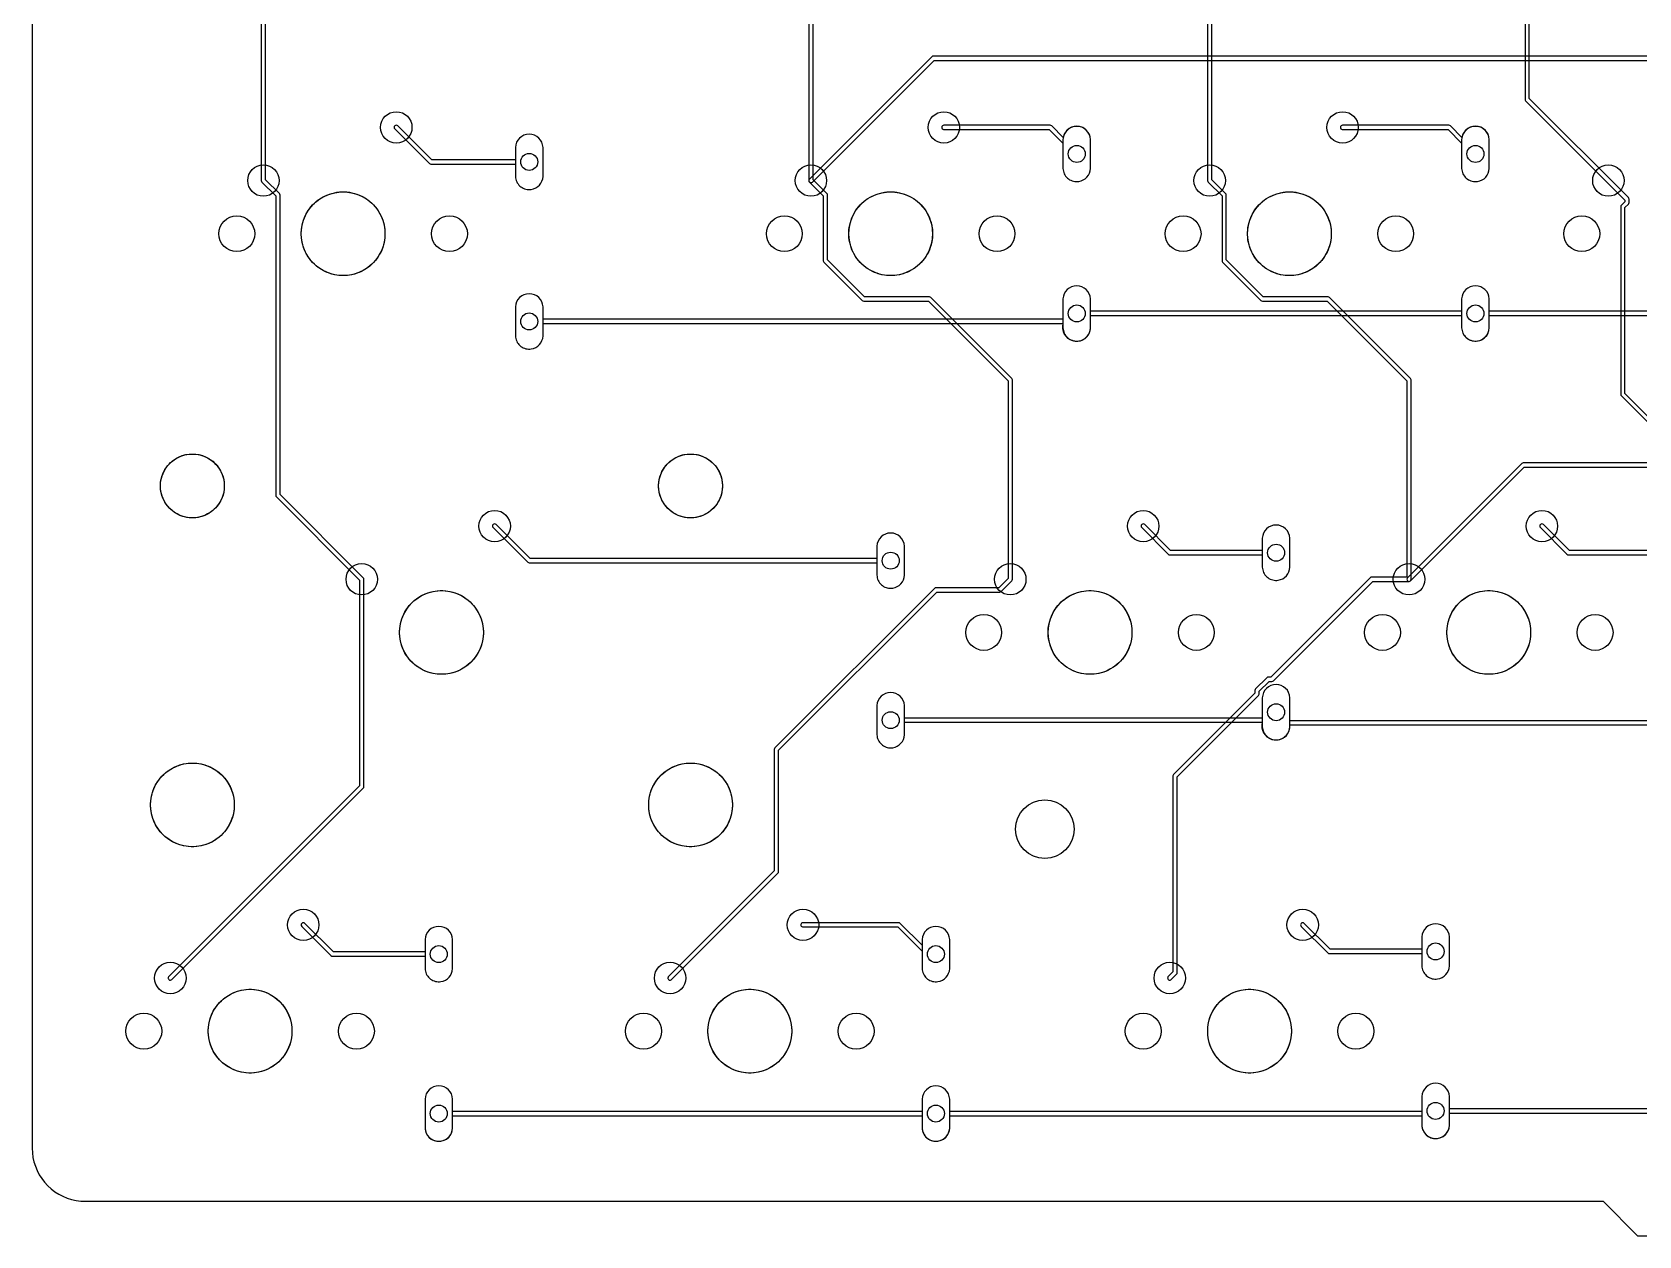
# Model space of a CAD drawing. Header units: millimetres. Extents: x 0 to 364, y 2 to 117.
# Drawn here: x 0 to 76.8, y 2.2 to 59.7 of the extents above; entities that cross this region are included whole.
import ezdxf

# ---------------------------------------------------------------- set-up
doc = ezdxf.new("R2010")
doc.units = ezdxf.units.MM

msp = doc.modelspace()

# ---------------------------------------------------------------- linework, layer by layer
at = {"layer": '16_copper'}
for points in [[(71.33, 70.767), (71.33, 56.458, 0.198912), (71.359, 56.386), (76.098, 51.647), (76.098, 51.568), (75.931, 51.401, 0.198912), (75.902, 51.329), (75.902, 42.361, 0.198912), (75.931, 42.289), (85.427, 32.794)], [(85.6, 32.908), (76.105, 42.403), (76.105, 51.287), (76.272, 51.454, 0.198912), (76.302, 51.526), (76.302, 51.689, 0.198912), (76.272, 51.761), (71.533, 56.5), (71.533, 70.809, 0.198912)], [(37.109, 63.875), (37.109, 52.578, 0.198912), (37.139, 52.506), (37.802, 51.844), (37.802, 48.747, 0.198912), (37.831, 48.675), (39.658, 46.848, 0.198912), (39.73, 46.819), (42.827, 46.819), (46.634, 43.011), (46.634, 33.57), (46.186, 33.122), (43.18, 33.122, 0.198912), (43.108, 33.092), (35.488, 25.472, 0.198912), (35.458, 25.4), (35.458, 19.6), (30.408, 14.55), (30.393, 14.53), (30.383, 14.507), (30.378, 14.482), (30.381, 14.457), (30.389, 14.433), (30.403, 14.412), (30.421, 14.395), (30.443, 14.383), (30.468, 14.377), (30.493, 14.377, 0.166453), (30.552, 14.406), (35.632, 19.486, 0.198912), (35.662, 19.558), (35.662, 25.358), (43.222, 32.918), (46.228, 32.918, 0.198912), (46.3, 32.948), (46.808, 33.456, 0.198912), (46.838, 33.528), (46.838, 43.053, 0.198912), (46.808, 43.125), (42.941, 46.992, 0.198912), (42.869, 47.022), (39.772, 47.022), (38.005, 48.789), (38.005, 51.886, 0.198912), (37.975, 51.958), (37.313, 52.62), (37.313, 63.917, 0.198912)], [(56.159, 63.875), (56.159, 52.578, 0.198912), (56.189, 52.506), (56.852, 51.844), (56.852, 48.747, 0.198912), (56.881, 48.675), (58.708, 46.848, 0.198912), (58.78, 46.819), (61.877, 46.819), (65.684, 43.011), (65.684, 33.63), (64.008, 33.63, 0.198912), (63.936, 33.6), (59.191, 28.854), (59.057, 28.854, 0.198912), (58.985, 28.825), (58.45, 28.289, 0.198912), (58.42, 28.217), (58.42, 28.084), (54.538, 24.202, 0.198912), (54.508, 24.13), (54.508, 14.774), (54.284, 14.55), (54.269, 14.53), (54.259, 14.507), (54.254, 14.482), (54.257, 14.457), (54.265, 14.433), (54.279, 14.412), (54.297, 14.395), (54.319, 14.383), (54.344, 14.377), (54.369, 14.377, 0.166453), (54.428, 14.406), (54.682, 14.66, 0.198912), (54.712, 14.732), (54.712, 24.088), (58.593, 27.97, 0.198912), (58.623, 28.042), (58.623, 28.175), (59.099, 28.651), (59.233, 28.651, 0.198912), (59.305, 28.681), (64.05, 33.426), (65.786, 33.426, 0.414214), (65.888, 33.528), (65.888, 43.053, 0.198912), (65.858, 43.125), (61.991, 46.992, 0.198912), (61.919, 47.022), (58.822, 47.022), (57.055, 48.789), (57.055, 51.886, 0.198912), (57.025, 51.958), (56.363, 52.62), (56.363, 63.917, 0.198912)]]:
    msp.add_lwpolyline(points, format="xyb", dxfattribs=at)
for points in [[(23.846, 52.153, 0.357805), (24.409, 52.774), (24.409, 54.16, 0.952079), (23.089, 54.16), (23.089, 52.774), (23.095, 52.71), (23.108, 52.646), (23.126, 52.584), (23.151, 52.524), (23.182, 52.467), (23.218, 52.413), (23.259, 52.363), (23.305, 52.317), (23.355, 52.276), (23.409, 52.239), (23.466, 52.209), (23.526, 52.184), (23.588, 52.165), (23.652, 52.153), (23.717, 52.146), (23.781, 52.146)], [(50.008, 52.534, 0.357805), (50.571, 53.155), (50.571, 54.541, 0.952079), (49.251, 54.541), (49.251, 53.155), (49.257, 53.091), (49.27, 53.027), (49.288, 52.965), (49.313, 52.905), (49.344, 52.848), (49.38, 52.794), (49.421, 52.744), (49.467, 52.698), (49.517, 52.657), (49.571, 52.62), (49.628, 52.59), (49.688, 52.565), (49.75, 52.546), (49.814, 52.534), (49.879, 52.527), (49.943, 52.527)], [(69.058, 52.534, 0.357805), (69.621, 53.155), (69.621, 54.541, 0.952079), (68.301, 54.541), (68.301, 53.155), (68.307, 53.091), (68.32, 53.027), (68.338, 52.965), (68.363, 52.905), (68.394, 52.848), (68.43, 52.794), (68.471, 52.744), (68.517, 52.698), (68.567, 52.657), (68.621, 52.62), (68.678, 52.59), (68.738, 52.565), (68.8, 52.546), (68.864, 52.534), (68.929, 52.527), (68.993, 52.527)], [(23.846, 44.533, 0.357805), (24.409, 45.154), (24.409, 46.54, 0.952079), (23.089, 46.54), (23.089, 45.154), (23.095, 45.09), (23.108, 45.026), (23.126, 44.964), (23.151, 44.904), (23.182, 44.847), (23.218, 44.793), (23.259, 44.743), (23.305, 44.697), (23.355, 44.656), (23.409, 44.619), (23.466, 44.589), (23.526, 44.564), (23.588, 44.545), (23.652, 44.533), (23.717, 44.526), (23.781, 44.526)], [(50.008, 44.914, 0.357805), (50.571, 45.535), (50.571, 46.921, 0.952079), (49.251, 46.921), (49.251, 45.535), (49.257, 45.471), (49.27, 45.407), (49.288, 45.345), (49.313, 45.285), (49.344, 45.228), (49.38, 45.174), (49.421, 45.124), (49.467, 45.078), (49.517, 45.037), (49.571, 45), (49.628, 44.97), (49.688, 44.945), (49.75, 44.926), (49.814, 44.914), (49.879, 44.907), (49.943, 44.907)], [(69.058, 44.914, 0.357805), (69.621, 45.535), (69.621, 46.921, 0.952079), (68.301, 46.921), (68.301, 45.535), (68.307, 45.471), (68.32, 45.407), (68.338, 45.345), (68.363, 45.285), (68.394, 45.228), (68.43, 45.174), (68.471, 45.124), (68.517, 45.078), (68.567, 45.037), (68.621, 45), (68.678, 44.97), (68.738, 44.945), (68.8, 44.926), (68.864, 44.914), (68.929, 44.907), (68.993, 44.907)], [(41.118, 33.103, 0.357805), (41.681, 33.724), (41.681, 35.11, 0.952079), (40.361, 35.11), (40.361, 34.519), (23.791, 34.519), (22.17, 36.14, 1), (22.026, 35.996), (23.677, 34.345, 0.198912), (23.749, 34.315), (40.361, 34.315), (40.361, 33.724), (40.367, 33.66), (40.38, 33.596), (40.398, 33.534), (40.423, 33.474), (40.454, 33.417), (40.49, 33.363), (40.531, 33.313), (40.577, 33.267), (40.627, 33.226), (40.681, 33.189), (40.738, 33.159), (40.798, 33.134), (40.86, 33.115), (40.924, 33.103), (40.989, 33.096), (41.053, 33.096)], [(59.533, 33.484, 0.357805), (60.096, 34.105), (60.096, 35.491, 0.952079), (58.776, 35.491), (58.776, 34.105), (58.782, 34.041), (58.795, 33.977), (58.813, 33.915), (58.838, 33.855), (58.869, 33.798), (58.905, 33.744), (58.946, 33.694), (58.992, 33.648), (59.042, 33.607), (59.096, 33.57), (59.153, 33.54), (59.213, 33.515), (59.275, 33.496), (59.339, 33.484), (59.404, 33.477), (59.468, 33.477)], [(59.533, 25.864, 0.357805), (60.096, 26.485), (60.096, 27.871, 0.952079), (58.776, 27.871), (58.776, 26.485), (58.782, 26.421), (58.795, 26.357), (58.813, 26.295), (58.838, 26.235), (58.869, 26.178), (58.905, 26.124), (58.946, 26.074), (58.992, 26.028), (59.042, 25.987), (59.096, 25.95), (59.153, 25.92), (59.213, 25.895), (59.275, 25.876), (59.339, 25.864), (59.404, 25.857), (59.468, 25.857)], [(41.118, 25.483, 0.357805), (41.681, 26.104), (41.681, 27.49, 0.952079), (40.361, 27.49), (40.361, 26.104), (40.367, 26.04), (40.38, 25.976), (40.398, 25.914), (40.423, 25.854), (40.454, 25.797), (40.49, 25.743), (40.531, 25.693), (40.577, 25.647), (40.627, 25.606), (40.681, 25.569), (40.738, 25.539), (40.798, 25.514), (40.86, 25.495), (40.924, 25.483), (40.989, 25.476), (41.053, 25.476)], [(19.528, 14.307, 0.357805), (20.091, 14.928), (20.091, 16.314, 0.952079), (18.771, 16.314), (18.771, 14.928), (18.777, 14.864), (18.79, 14.8), (18.808, 14.738), (18.833, 14.678), (18.864, 14.621), (18.9, 14.567), (18.941, 14.517), (18.987, 14.471), (19.037, 14.43), (19.091, 14.393), (19.148, 14.363), (19.208, 14.338), (19.27, 14.319), (19.334, 14.307), (19.399, 14.3), (19.463, 14.3)], [(43.277, 14.307, 0.357805), (43.84, 14.928), (43.84, 16.314, 0.952079), (42.52, 16.314), (42.52, 14.928), (42.526, 14.864), (42.539, 14.8), (42.557, 14.738), (42.582, 14.678), (42.613, 14.621), (42.649, 14.567), (42.69, 14.517), (42.736, 14.471), (42.786, 14.43), (42.84, 14.393), (42.897, 14.363), (42.957, 14.338), (43.019, 14.319), (43.083, 14.307), (43.148, 14.3), (43.212, 14.3)], [(67.153, 14.434, 0.357805), (67.716, 15.055), (67.716, 16.441, 0.952079), (66.396, 16.441), (66.396, 15.055), (66.402, 14.991), (66.415, 14.927), (66.433, 14.865), (66.458, 14.805), (66.489, 14.748), (66.525, 14.694), (66.566, 14.644), (66.612, 14.598), (66.662, 14.557), (66.716, 14.52), (66.773, 14.49), (66.833, 14.465), (66.895, 14.446), (66.959, 14.434), (67.024, 14.427), (67.088, 14.427)], [(19.528, 6.687, 0.357805), (20.091, 7.308), (20.091, 8.694, 0.952079), (18.771, 8.694), (18.771, 7.308), (18.777, 7.244), (18.79, 7.18), (18.808, 7.118), (18.833, 7.058), (18.864, 7.001), (18.9, 6.947), (18.941, 6.897), (18.987, 6.851), (19.037, 6.81), (19.091, 6.773), (19.148, 6.743), (19.208, 6.718), (19.27, 6.699), (19.334, 6.687), (19.399, 6.68), (19.463, 6.68)], [(43.277, 6.687, 0.357805), (43.84, 7.308), (43.84, 8.694, 0.952079), (42.52, 8.694), (42.52, 7.308), (42.526, 7.244), (42.539, 7.18), (42.557, 7.118), (42.582, 7.058), (42.613, 7.001), (42.649, 6.947), (42.69, 6.897), (42.736, 6.851), (42.786, 6.81), (42.84, 6.773), (42.897, 6.743), (42.957, 6.718), (43.019, 6.699), (43.083, 6.687), (43.148, 6.68), (43.212, 6.68)], [(67.153, 6.814, 0.357805), (67.716, 7.435), (67.716, 8.821, 0.952079), (66.396, 8.821), (66.396, 7.435), (66.402, 7.371), (66.415, 7.307), (66.433, 7.245), (66.458, 7.185), (66.489, 7.128), (66.525, 7.074), (66.566, 7.024), (66.612, 6.978), (66.662, 6.937), (66.716, 6.9), (66.773, 6.87), (66.833, 6.845), (66.895, 6.826), (66.959, 6.814), (67.024, 6.807), (67.088, 6.807)]]:
    msp.add_lwpolyline(points, format="xyb", close=True, dxfattribs=at)
at = {"layer": '1_copper'}
for points in [[(10.947, 66.288), (10.947, 52.578, 0.198912), (10.977, 52.506), (11.64, 51.844), (11.64, 37.535, 0.198912), (11.669, 37.463), (15.646, 33.486), (15.646, 23.664), (6.532, 14.55), (6.517, 14.53), (6.507, 14.507), (6.502, 14.482), (6.505, 14.457), (6.513, 14.433), (6.527, 14.412), (6.545, 14.395), (6.567, 14.383), (6.592, 14.377), (6.617, 14.377, 0.166453), (6.676, 14.406), (15.82, 23.55, 0.198912), (15.85, 23.622), (15.85, 33.528, 0.198912), (15.82, 33.6), (11.843, 37.577), (11.843, 51.886, 0.198912), (11.813, 51.958), (11.151, 52.62), (11.151, 66.33, 0.198912)], [(247.704, 58.522), (43.053, 58.522, 0.198912), (42.981, 58.492), (37.139, 52.65), (37.124, 52.63), (37.114, 52.607), (37.109, 52.582), (37.112, 52.557), (37.12, 52.533), (37.134, 52.512), (37.152, 52.495), (37.174, 52.483), (37.199, 52.477), (37.224, 52.477, 0.166453), (37.283, 52.506), (43.095, 58.318), (247.746, 58.318, 0.198912)], [(87.351, 46.33), (69.621, 46.33), (69.621, 46.921, 0.952079), (68.301, 46.921), (68.301, 46.33), (50.571, 46.33), (50.571, 46.921, 0.952079), (49.251, 46.921), (49.251, 45.949), (24.409, 45.949), (24.409, 46.54, 0.952079), (23.089, 46.54), (23.089, 45.154), (23.095, 45.09), (23.108, 45.026), (23.126, 44.964), (23.151, 44.904), (23.182, 44.847), (23.218, 44.793), (23.259, 44.743), (23.305, 44.697), (23.355, 44.656), (23.409, 44.619), (23.466, 44.589), (23.526, 44.564), (23.588, 44.545), (23.652, 44.533), (23.717, 44.526), (23.781, 44.526), (23.846, 44.533, 0.357805), (24.409, 45.154), (24.409, 45.745), (49.251, 45.745, 0.960483), (50.534, 45.345), (50.552, 45.407, 0.049126), (50.571, 45.535), (50.571, 46.126), (68.301, 46.126), (68.301, 45.535, 0.952079), (69.621, 45.535), (69.621, 46.126), (87.351, 46.126)], [(237.871, 39.091), (71.247, 39.091, 0.198912), (71.175, 39.061), (65.714, 33.6, 1), (65.858, 33.456), (71.289, 38.887), (237.829, 38.887)], [(77.826, 34.9), (73.448, 34.9), (72.208, 36.14, 1), (72.064, 35.996), (73.334, 34.726, 0.198912), (73.406, 34.696), (77.826, 34.696)], [(77.826, 26.772), (60.096, 26.772), (60.096, 27.871, 0.952079), (58.776, 27.871), (58.776, 26.899), (41.681, 26.899), (41.681, 27.49, 0.952079), (40.361, 27.49), (40.361, 26.104), (40.367, 26.04), (40.38, 25.976), (40.398, 25.914), (40.423, 25.854), (40.454, 25.797), (40.49, 25.743), (40.531, 25.693), (40.577, 25.647), (40.627, 25.606), (40.681, 25.569), (40.738, 25.539), (40.798, 25.514), (40.86, 25.495), (40.924, 25.483), (40.989, 25.476), (41.053, 25.476), (41.118, 25.483, 0.357805), (41.681, 26.104), (41.681, 26.695), (58.776, 26.695, 0.960483), (60.059, 26.295), (60.077, 26.357, 0.080726), (60.096, 26.568), (77.826, 26.568, 0.965361)], [(137.897, 8.228), (67.716, 8.228), (67.716, 8.821, 0.952079), (66.396, 8.821), (66.396, 8.101), (43.84, 8.101), (43.84, 8.694, 0.952079), (42.52, 8.694), (42.52, 8.103), (20.091, 8.103), (20.091, 8.694, 0.952079), (18.771, 8.694), (18.771, 7.308, 0.952079), (20.091, 7.308), (20.091, 7.899), (42.52, 7.899), (42.52, 7.308, 0.952079), (43.84, 7.308), (43.84, 7.901), (66.396, 7.901), (66.396, 7.435, 0.952079), (67.716, 7.435), (67.716, 8.028), (137.897, 8.028, 0.961569)]]:
    msp.add_lwpolyline(points, format="xyb", dxfattribs=at)
for points in [[(23.846, 52.153, 0.357805), (24.409, 52.774), (24.409, 54.16, 0.952079), (23.089, 54.16), (23.089, 53.569), (19.092, 53.569), (17.471, 55.19, 1), (17.327, 55.046), (18.978, 53.395, 0.198912), (19.05, 53.365), (23.089, 53.365), (23.089, 52.774), (23.095, 52.71), (23.108, 52.646), (23.126, 52.584), (23.151, 52.524), (23.182, 52.467), (23.218, 52.413), (23.259, 52.363), (23.305, 52.317), (23.355, 52.276), (23.409, 52.239), (23.466, 52.209), (23.526, 52.184), (23.588, 52.165), (23.652, 52.153), (23.717, 52.146), (23.781, 52.146)], [(50.008, 52.534, 0.357805), (50.571, 53.155), (50.571, 54.541, 0.883004), (49.264, 54.639), (48.713, 55.19, 0.198912), (48.641, 55.22), (43.561, 55.22, 0.921463), (43.544, 55.018), (43.561, 55.016), (48.599, 55.016), (49.251, 54.365), (49.251, 53.155), (49.257, 53.091), (49.27, 53.027), (49.288, 52.965), (49.313, 52.905), (49.344, 52.848), (49.38, 52.794), (49.421, 52.744), (49.467, 52.698), (49.517, 52.657), (49.571, 52.62), (49.628, 52.59), (49.688, 52.565), (49.75, 52.546), (49.814, 52.534), (49.879, 52.527), (49.943, 52.527)], [(69.058, 52.534, 0.357805), (69.621, 53.155), (69.621, 54.541, 0.883004), (68.314, 54.639), (67.763, 55.19, 0.198912), (67.691, 55.22), (62.611, 55.22, 0.921463), (62.594, 55.018), (62.611, 55.016), (67.649, 55.016), (68.301, 54.365), (68.301, 53.155), (68.307, 53.091), (68.32, 53.027), (68.338, 52.965), (68.363, 52.905), (68.394, 52.848), (68.43, 52.794), (68.471, 52.744), (68.517, 52.698), (68.567, 52.657), (68.621, 52.62), (68.678, 52.59), (68.738, 52.565), (68.8, 52.546), (68.864, 52.534), (68.929, 52.527), (68.993, 52.527)], [(59.533, 33.484, 0.357805), (60.096, 34.105), (60.096, 35.491, 0.952079), (58.776, 35.491), (58.776, 34.9), (54.398, 34.9), (53.158, 36.14, 1), (53.014, 35.996), (54.284, 34.726, 0.198912), (54.356, 34.696), (58.776, 34.696), (58.776, 34.105), (58.782, 34.041), (58.795, 33.977), (58.813, 33.915), (58.838, 33.855), (58.869, 33.798), (58.905, 33.744), (58.946, 33.694), (58.992, 33.648), (59.042, 33.607), (59.096, 33.57), (59.153, 33.54), (59.213, 33.515), (59.275, 33.496), (59.339, 33.484), (59.404, 33.477), (59.468, 33.477)], [(41.118, 33.103, 0.357805), (41.681, 33.724), (41.681, 35.11, 0.952079), (40.361, 35.11), (40.361, 33.724), (40.367, 33.66), (40.38, 33.596), (40.398, 33.534), (40.423, 33.474), (40.454, 33.417), (40.49, 33.363), (40.531, 33.313), (40.577, 33.267), (40.627, 33.226), (40.681, 33.189), (40.738, 33.159), (40.798, 33.134), (40.86, 33.115), (40.924, 33.103), (40.989, 33.096), (41.053, 33.096)], [(19.528, 14.307, 0.357805), (20.091, 14.928), (20.091, 16.314, 0.952079), (18.771, 16.314), (18.771, 15.723), (14.393, 15.723), (13.026, 17.09, 1), (12.882, 16.946), (14.279, 15.549, 0.198912), (14.351, 15.519), (18.771, 15.519), (18.771, 14.928), (18.777, 14.864), (18.79, 14.8), (18.808, 14.738), (18.833, 14.678), (18.864, 14.621), (18.9, 14.567), (18.941, 14.517), (18.987, 14.471), (19.037, 14.43), (19.091, 14.393), (19.148, 14.363), (19.208, 14.338), (19.27, 14.319), (19.334, 14.307), (19.399, 14.3), (19.463, 14.3)], [(43.277, 14.307, 0.357805), (43.84, 14.928), (43.84, 16.314, 0.952079), (42.52, 16.314), (42.52, 16.044), (41.474, 17.09, 0.198912), (41.402, 17.12), (36.83, 17.12, 0.921463), (36.813, 16.918), (36.83, 16.916), (41.36, 16.916), (42.52, 15.757), (42.52, 14.928), (42.526, 14.864), (42.539, 14.8), (42.557, 14.738), (42.582, 14.678), (42.613, 14.621), (42.649, 14.567), (42.69, 14.517), (42.736, 14.471), (42.786, 14.43), (42.84, 14.393), (42.897, 14.363), (42.957, 14.338), (43.019, 14.319), (43.083, 14.307), (43.148, 14.3), (43.212, 14.3)], [(67.153, 14.434, 0.357805), (67.716, 15.055), (67.716, 16.441, 0.952079), (66.396, 16.441), (66.396, 15.85), (62.018, 15.85), (60.778, 17.09, 1), (60.634, 16.946), (61.904, 15.676, 0.198912), (61.976, 15.646), (66.396, 15.646), (66.396, 15.055), (66.402, 14.991), (66.415, 14.927), (66.433, 14.865), (66.458, 14.805), (66.489, 14.748), (66.525, 14.694), (66.566, 14.644), (66.612, 14.598), (66.662, 14.557), (66.716, 14.52), (66.773, 14.49), (66.833, 14.465), (66.895, 14.446), (66.959, 14.434), (67.024, 14.427), (67.088, 14.427)]]:
    msp.add_lwpolyline(points, format="xyb", close=True, dxfattribs=at)
at = {"layer": 'drills_NPTH'}
for centre, radius in [((14.859, 50.038), 2), ((41.021, 50.038), 2), ((60.071, 50.038), 2), ((7.658, 37.988), 1.525), ((31.458, 37.988), 1.525), ((19.558, 30.988), 2), ((50.546, 30.988), 2), ((69.596, 30.988), 2), ((7.658, 22.748), 2), ((31.458, 22.748), 2), ((10.414, 11.938), 2), ((34.29, 11.938), 2), ((58.166, 11.938), 2)]:
    msp.add_circle(centre, radius, dxfattribs=at)
at = {"layer": 'drills_PTH'}
for centre, radius in [((17.399, 55.118), 0.75), ((43.561, 55.118), 0.75), ((62.611, 55.118), 0.75), ((23.749, 53.467), 0.406), ((49.911, 53.848), 0.406), ((68.961, 53.848), 0.406), ((11.049, 52.578), 0.75), ((37.211, 52.578), 0.75), ((56.261, 52.578), 0.75), ((75.311, 52.578), 0.75), ((9.779, 50.038), 0.857), ((19.939, 50.038), 0.857), ((35.941, 50.038), 0.857), ((46.101, 50.038), 0.857), ((54.991, 50.038), 0.857), ((65.151, 50.038), 0.857), ((74.041, 50.038), 0.857), ((23.749, 45.847), 0.406), ((49.911, 46.228), 0.406), ((68.961, 46.228), 0.406), ((22.098, 36.068), 0.75), ((53.086, 36.068), 0.75), ((72.136, 36.068), 0.75), ((41.021, 34.417), 0.406), ((59.436, 34.798), 0.406), ((15.748, 33.528), 0.75), ((46.736, 33.528), 0.75), ((65.786, 33.528), 0.75), ((45.466, 30.988), 0.857), ((55.626, 30.988), 0.857), ((64.516, 30.988), 0.857), ((74.676, 30.988), 0.857), ((41.021, 26.797), 0.406), ((59.436, 27.178), 0.406), ((48.387, 21.59), 1.4), ((12.954, 17.018), 0.75), ((36.83, 17.018), 0.75), ((60.706, 17.018), 0.75), ((67.056, 15.748), 0.406), ((19.431, 15.621), 0.406), ((43.18, 15.621), 0.406), ((6.604, 14.478), 0.75), ((30.48, 14.478), 0.75), ((54.356, 14.478), 0.75), ((5.334, 11.938), 0.857), ((15.494, 11.938), 0.857), ((29.21, 11.938), 0.857), ((39.37, 11.938), 0.857), ((53.086, 11.938), 0.857), ((63.246, 11.938), 0.857), ((67.056, 8.128), 0.406), ((19.431, 8.001), 0.406), ((43.18, 8.001), 0.406)]:
    msp.add_circle(centre, radius, dxfattribs=at)
at = {"layer": 'holes'}
for points in [[(16.859, 49.978), (16.852, 49.857), (16.837, 49.737), (16.816, 49.618), (16.787, 49.501), (16.751, 49.385), (16.708, 49.272), (16.658, 49.162), (16.602, 49.055), (16.539, 48.951), (16.471, 48.852), (16.396, 48.757), (16.316, 48.666), (16.231, 48.581), (16.14, 48.501), (16.045, 48.426), (15.946, 48.358), (15.842, 48.295), (15.735, 48.239), (15.625, 48.189), (15.512, 48.146), (15.396, 48.11), (15.279, 48.081), (15.16, 48.06), (15.04, 48.045), (14.919, 48.038), (14.799, 48.038), (14.678, 48.045), (14.558, 48.06), (14.439, 48.081), (14.322, 48.11), (14.206, 48.146), (14.093, 48.189), (13.983, 48.239), (13.876, 48.295), (13.772, 48.358), (13.673, 48.426), (13.578, 48.501), (13.487, 48.581), (13.402, 48.666), (13.322, 48.757), (13.247, 48.852), (13.179, 48.951), (13.116, 49.055), (13.06, 49.162), (13.01, 49.272), (12.967, 49.385), (12.931, 49.501), (12.902, 49.618), (12.881, 49.737), (12.866, 49.857), (12.859, 49.978), (12.859, 50.098), (12.866, 50.219), (12.881, 50.339), (12.902, 50.458), (12.931, 50.575), (12.967, 50.691), (13.01, 50.804), (13.06, 50.914), (13.116, 51.021), (13.179, 51.125), (13.247, 51.224), (13.322, 51.319), (13.402, 51.41), (13.487, 51.495), (13.578, 51.575), (13.673, 51.65), (13.772, 51.718), (13.876, 51.781), (13.983, 51.837), (14.093, 51.887), (14.206, 51.93), (14.322, 51.966), (14.439, 51.995), (14.558, 52.016), (14.678, 52.031), (14.799, 52.038), (14.919, 52.038), (15.04, 52.031), (15.16, 52.016), (15.279, 51.995), (15.396, 51.966), (15.512, 51.93), (15.625, 51.887), (15.735, 51.837), (15.842, 51.781), (15.946, 51.718), (16.045, 51.65), (16.14, 51.575), (16.231, 51.495), (16.316, 51.41), (16.396, 51.319), (16.471, 51.224), (16.539, 51.125), (16.602, 51.021), (16.658, 50.914), (16.708, 50.804), (16.751, 50.691), (16.787, 50.575), (16.816, 50.458), (16.837, 50.339), (16.852, 50.219), (16.859, 50.098), (16.859, 49.978)], [(43.021, 49.978), (43.014, 49.857), (42.999, 49.737), (42.978, 49.618), (42.949, 49.501), (42.913, 49.385), (42.87, 49.272), (42.82, 49.162), (42.764, 49.055), (42.701, 48.951), (42.633, 48.852), (42.558, 48.757), (42.478, 48.666), (42.393, 48.581), (42.302, 48.501), (42.207, 48.426), (42.108, 48.358), (42.004, 48.295), (41.897, 48.239), (41.787, 48.189), (41.674, 48.146), (41.558, 48.11), (41.441, 48.081), (41.322, 48.06), (41.202, 48.045), (41.081, 48.038), (40.961, 48.038), (40.84, 48.045), (40.72, 48.06), (40.601, 48.081), (40.484, 48.11), (40.368, 48.146), (40.255, 48.189), (40.145, 48.239), (40.038, 48.295), (39.934, 48.358), (39.835, 48.426), (39.74, 48.501), (39.649, 48.581), (39.564, 48.666), (39.484, 48.757), (39.409, 48.852), (39.341, 48.951), (39.278, 49.055), (39.222, 49.162), (39.172, 49.272), (39.129, 49.385), (39.093, 49.501), (39.064, 49.618), (39.043, 49.737), (39.028, 49.857), (39.021, 49.978), (39.021, 50.098), (39.028, 50.219), (39.043, 50.339), (39.064, 50.458), (39.093, 50.575), (39.129, 50.691), (39.172, 50.804), (39.222, 50.914), (39.278, 51.021), (39.341, 51.125), (39.409, 51.224), (39.484, 51.319), (39.564, 51.41), (39.649, 51.495), (39.74, 51.575), (39.835, 51.65), (39.934, 51.718), (40.038, 51.781), (40.145, 51.837), (40.255, 51.887), (40.368, 51.93), (40.484, 51.966), (40.601, 51.995), (40.72, 52.016), (40.84, 52.031), (40.961, 52.038), (41.081, 52.038), (41.202, 52.031), (41.322, 52.016), (41.441, 51.995), (41.558, 51.966), (41.674, 51.93), (41.787, 51.887), (41.897, 51.837), (42.004, 51.781), (42.108, 51.718), (42.207, 51.65), (42.302, 51.575), (42.393, 51.495), (42.478, 51.41), (42.558, 51.319), (42.633, 51.224), (42.701, 51.125), (42.764, 51.021), (42.82, 50.914), (42.87, 50.804), (42.913, 50.691), (42.949, 50.575), (42.978, 50.458), (42.999, 50.339), (43.014, 50.219), (43.021, 50.098), (43.021, 49.978)], [(62.071, 49.978), (62.064, 49.857), (62.049, 49.737), (62.028, 49.618), (61.999, 49.501), (61.963, 49.385), (61.92, 49.272), (61.87, 49.162), (61.814, 49.055), (61.751, 48.951), (61.683, 48.852), (61.608, 48.757), (61.528, 48.666), (61.443, 48.581), (61.352, 48.501), (61.257, 48.426), (61.158, 48.358), (61.054, 48.295), (60.947, 48.239), (60.837, 48.189), (60.724, 48.146), (60.608, 48.11), (60.491, 48.081), (60.372, 48.06), (60.252, 48.045), (60.131, 48.038), (60.011, 48.038), (59.89, 48.045), (59.77, 48.06), (59.651, 48.081), (59.534, 48.11), (59.418, 48.146), (59.305, 48.189), (59.195, 48.239), (59.088, 48.295), (58.984, 48.358), (58.885, 48.426), (58.79, 48.501), (58.699, 48.581), (58.614, 48.666), (58.534, 48.757), (58.459, 48.852), (58.391, 48.951), (58.328, 49.055), (58.272, 49.162), (58.222, 49.272), (58.179, 49.385), (58.143, 49.501), (58.114, 49.618), (58.093, 49.737), (58.078, 49.857), (58.071, 49.978), (58.071, 50.098), (58.078, 50.219), (58.093, 50.339), (58.114, 50.458), (58.143, 50.575), (58.179, 50.691), (58.222, 50.804), (58.272, 50.914), (58.328, 51.021), (58.391, 51.125), (58.459, 51.224), (58.534, 51.319), (58.614, 51.41), (58.699, 51.495), (58.79, 51.575), (58.885, 51.65), (58.984, 51.718), (59.088, 51.781), (59.195, 51.837), (59.305, 51.887), (59.418, 51.93), (59.534, 51.966), (59.651, 51.995), (59.77, 52.016), (59.89, 52.031), (60.011, 52.038), (60.131, 52.038), (60.252, 52.031), (60.372, 52.016), (60.491, 51.995), (60.608, 51.966), (60.724, 51.93), (60.837, 51.887), (60.947, 51.837), (61.054, 51.781), (61.158, 51.718), (61.257, 51.65), (61.352, 51.575), (61.443, 51.495), (61.528, 51.41), (61.608, 51.319), (61.683, 51.224), (61.751, 51.125), (61.814, 51.021), (61.87, 50.914), (61.92, 50.804), (61.963, 50.691), (61.999, 50.575), (62.028, 50.458), (62.049, 50.339), (62.064, 50.219), (62.071, 50.098), (62.071, 49.978)], [(9.183, 37.934), (9.175, 37.825), (9.16, 37.717), (9.137, 37.611), (9.106, 37.506), (9.068, 37.404), (9.023, 37.305), (8.97, 37.209), (8.911, 37.118), (8.846, 37.031), (8.775, 36.948), (8.698, 36.871), (8.616, 36.8), (8.528, 36.735), (8.437, 36.676), (8.341, 36.623), (8.242, 36.578), (8.14, 36.54), (8.035, 36.509), (7.929, 36.486), (7.821, 36.471), (7.712, 36.463), (7.604, 36.463), (7.495, 36.471), (7.387, 36.486), (7.281, 36.509), (7.176, 36.54), (7.074, 36.578), (6.975, 36.623), (6.879, 36.676), (6.788, 36.735), (6.7, 36.8), (6.618, 36.871), (6.541, 36.948), (6.47, 37.031), (6.405, 37.118), (6.346, 37.209), (6.293, 37.305), (6.248, 37.404), (6.21, 37.506), (6.179, 37.611), (6.156, 37.717), (6.141, 37.825), (6.133, 37.934), (6.133, 38.042), (6.141, 38.151), (6.156, 38.259), (6.179, 38.365), (6.21, 38.47), (6.248, 38.572), (6.293, 38.671), (6.346, 38.767), (6.405, 38.858), (6.47, 38.946), (6.541, 39.028), (6.618, 39.105), (6.7, 39.176), (6.788, 39.241), (6.879, 39.3), (6.975, 39.353), (7.074, 39.398), (7.176, 39.436), (7.281, 39.467), (7.387, 39.49), (7.495, 39.505), (7.604, 39.513), (7.712, 39.513), (7.821, 39.505), (7.929, 39.49), (8.035, 39.467), (8.14, 39.436), (8.242, 39.398), (8.341, 39.353), (8.437, 39.3), (8.528, 39.241), (8.616, 39.176), (8.698, 39.105), (8.775, 39.028), (8.846, 38.946), (8.911, 38.858), (8.97, 38.767), (9.023, 38.671), (9.068, 38.572), (9.106, 38.47), (9.137, 38.365), (9.16, 38.259), (9.175, 38.151), (9.183, 38.042), (9.183, 37.934)], [(32.983, 37.934), (32.975, 37.825), (32.96, 37.717), (32.937, 37.611), (32.906, 37.506), (32.868, 37.404), (32.823, 37.305), (32.77, 37.209), (32.711, 37.118), (32.646, 37.031), (32.575, 36.948), (32.498, 36.871), (32.416, 36.8), (32.328, 36.735), (32.237, 36.676), (32.141, 36.623), (32.042, 36.578), (31.94, 36.54), (31.835, 36.509), (31.729, 36.486), (31.621, 36.471), (31.512, 36.463), (31.404, 36.463), (31.295, 36.471), (31.187, 36.486), (31.081, 36.509), (30.976, 36.54), (30.874, 36.578), (30.775, 36.623), (30.679, 36.676), (30.588, 36.735), (30.501, 36.8), (30.418, 36.871), (30.341, 36.948), (30.27, 37.031), (30.205, 37.118), (30.146, 37.209), (30.093, 37.305), (30.048, 37.404), (30.01, 37.506), (29.979, 37.611), (29.956, 37.717), (29.941, 37.825), (29.933, 37.934), (29.933, 38.042), (29.941, 38.151), (29.956, 38.259), (29.979, 38.365), (30.01, 38.47), (30.048, 38.572), (30.093, 38.671), (30.146, 38.767), (30.205, 38.858), (30.27, 38.946), (30.341, 39.028), (30.418, 39.105), (30.501, 39.176), (30.588, 39.241), (30.679, 39.3), (30.775, 39.353), (30.874, 39.398), (30.976, 39.436), (31.081, 39.467), (31.187, 39.49), (31.295, 39.505), (31.404, 39.513), (31.512, 39.513), (31.621, 39.505), (31.729, 39.49), (31.835, 39.467), (31.94, 39.436), (32.042, 39.398), (32.141, 39.353), (32.237, 39.3), (32.328, 39.241), (32.416, 39.176), (32.498, 39.105), (32.575, 39.028), (32.646, 38.946), (32.711, 38.858), (32.77, 38.767), (32.823, 38.671), (32.868, 38.572), (32.906, 38.47), (32.937, 38.365), (32.96, 38.259), (32.975, 38.151), (32.983, 38.042), (32.983, 37.934)], [(21.558, 30.928), (21.551, 30.807), (21.536, 30.687), (21.514, 30.568), (21.485, 30.451), (21.449, 30.335), (21.407, 30.222), (21.357, 30.112), (21.301, 30.005), (21.238, 29.902), (21.17, 29.802), (21.095, 29.707), (21.015, 29.617), (20.929, 29.531), (20.839, 29.451), (20.744, 29.376), (20.644, 29.308), (20.541, 29.245), (20.434, 29.189), (20.324, 29.139), (20.211, 29.097), (20.095, 29.061), (19.978, 29.032), (19.859, 29.01), (19.739, 28.995), (19.618, 28.988), (19.498, 28.988), (19.377, 28.995), (19.257, 29.01), (19.138, 29.032), (19.021, 29.061), (18.905, 29.097), (18.792, 29.139), (18.682, 29.189), (18.575, 29.245), (18.472, 29.308), (18.372, 29.376), (18.277, 29.451), (18.187, 29.531), (18.101, 29.617), (18.021, 29.707), (17.946, 29.802), (17.878, 29.902), (17.815, 30.005), (17.759, 30.112), (17.709, 30.222), (17.667, 30.335), (17.631, 30.451), (17.602, 30.568), (17.58, 30.687), (17.565, 30.807), (17.558, 30.928), (17.558, 31.048), (17.565, 31.169), (17.58, 31.289), (17.602, 31.408), (17.631, 31.525), (17.667, 31.641), (17.709, 31.754), (17.759, 31.864), (17.815, 31.971), (17.878, 32.074), (17.946, 32.174), (18.021, 32.269), (18.101, 32.359), (18.187, 32.445), (18.277, 32.525), (18.372, 32.6), (18.472, 32.668), (18.575, 32.731), (18.682, 32.787), (18.792, 32.837), (18.905, 32.879), (19.021, 32.915), (19.138, 32.944), (19.257, 32.966), (19.377, 32.981), (19.498, 32.988), (19.618, 32.988), (19.739, 32.981), (19.859, 32.966), (19.978, 32.944), (20.095, 32.915), (20.211, 32.879), (20.324, 32.837), (20.434, 32.787), (20.541, 32.731), (20.644, 32.668), (20.744, 32.6), (20.839, 32.525), (20.929, 32.445), (21.015, 32.359), (21.095, 32.269), (21.17, 32.174), (21.238, 32.074), (21.301, 31.971), (21.357, 31.864), (21.407, 31.754), (21.449, 31.641), (21.485, 31.525), (21.514, 31.408), (21.536, 31.289), (21.551, 31.169), (21.558, 31.048), (21.558, 30.928)], [(52.546, 30.928), (52.539, 30.807), (52.524, 30.687), (52.503, 30.568), (52.474, 30.451), (52.438, 30.335), (52.395, 30.222), (52.345, 30.112), (52.289, 30.005), (52.226, 29.901), (52.158, 29.802), (52.083, 29.707), (52.003, 29.616), (51.918, 29.531), (51.827, 29.451), (51.732, 29.376), (51.633, 29.308), (51.529, 29.245), (51.422, 29.189), (51.312, 29.139), (51.199, 29.096), (51.083, 29.06), (50.966, 29.031), (50.847, 29.01), (50.727, 28.995), (50.606, 28.988), (50.486, 28.988), (50.365, 28.995), (50.245, 29.01), (50.126, 29.031), (50.009, 29.06), (49.893, 29.096), (49.78, 29.139), (49.67, 29.189), (49.563, 29.245), (49.459, 29.308), (49.36, 29.376), (49.265, 29.451), (49.174, 29.531), (49.089, 29.616), (49.009, 29.707), (48.934, 29.802), (48.866, 29.901), (48.803, 30.005), (48.747, 30.112), (48.697, 30.222), (48.654, 30.335), (48.618, 30.451), (48.589, 30.568), (48.568, 30.687), (48.553, 30.807), (48.546, 30.928), (48.546, 31.048), (48.553, 31.169), (48.568, 31.289), (48.589, 31.408), (48.618, 31.525), (48.654, 31.641), (48.697, 31.754), (48.747, 31.864), (48.803, 31.971), (48.866, 32.075), (48.934, 32.174), (49.009, 32.269), (49.089, 32.36), (49.174, 32.445), (49.265, 32.525), (49.36, 32.6), (49.459, 32.668), (49.563, 32.731), (49.67, 32.787), (49.78, 32.837), (49.893, 32.88), (50.009, 32.916), (50.126, 32.945), (50.245, 32.966), (50.365, 32.981), (50.486, 32.988), (50.606, 32.988), (50.727, 32.981), (50.847, 32.966), (50.966, 32.945), (51.083, 32.916), (51.199, 32.88), (51.312, 32.837), (51.422, 32.787), (51.529, 32.731), (51.633, 32.668), (51.732, 32.6), (51.827, 32.525), (51.918, 32.445), (52.003, 32.36), (52.083, 32.269), (52.158, 32.174), (52.226, 32.075), (52.289, 31.971), (52.345, 31.864), (52.395, 31.754), (52.438, 31.641), (52.474, 31.525), (52.503, 31.408), (52.524, 31.289), (52.539, 31.169), (52.546, 31.048), (52.546, 30.928)], [(71.596, 30.928), (71.589, 30.807), (71.574, 30.687), (71.553, 30.568), (71.524, 30.451), (71.488, 30.335), (71.445, 30.222), (71.395, 30.112), (71.339, 30.005), (71.276, 29.901), (71.208, 29.802), (71.133, 29.707), (71.053, 29.616), (70.968, 29.531), (70.877, 29.451), (70.782, 29.376), (70.683, 29.308), (70.579, 29.245), (70.472, 29.189), (70.362, 29.139), (70.249, 29.096), (70.133, 29.06), (70.016, 29.031), (69.897, 29.01), (69.777, 28.995), (69.656, 28.988), (69.536, 28.988), (69.415, 28.995), (69.295, 29.01), (69.176, 29.031), (69.059, 29.06), (68.943, 29.096), (68.83, 29.139), (68.72, 29.189), (68.613, 29.245), (68.509, 29.308), (68.41, 29.376), (68.315, 29.451), (68.224, 29.531), (68.139, 29.616), (68.059, 29.707), (67.984, 29.802), (67.916, 29.901), (67.853, 30.005), (67.797, 30.112), (67.747, 30.222), (67.704, 30.335), (67.668, 30.451), (67.639, 30.568), (67.618, 30.687), (67.603, 30.807), (67.596, 30.928), (67.596, 31.048), (67.603, 31.169), (67.618, 31.289), (67.639, 31.408), (67.668, 31.525), (67.704, 31.641), (67.747, 31.754), (67.797, 31.864), (67.853, 31.971), (67.916, 32.075), (67.984, 32.174), (68.059, 32.269), (68.139, 32.36), (68.224, 32.445), (68.315, 32.525), (68.41, 32.6), (68.509, 32.668), (68.613, 32.731), (68.72, 32.787), (68.83, 32.837), (68.943, 32.88), (69.059, 32.916), (69.176, 32.945), (69.295, 32.966), (69.415, 32.981), (69.536, 32.988), (69.656, 32.988), (69.777, 32.981), (69.897, 32.966), (70.016, 32.945), (70.133, 32.916), (70.249, 32.88), (70.362, 32.837), (70.472, 32.787), (70.579, 32.731), (70.683, 32.668), (70.782, 32.6), (70.877, 32.525), (70.968, 32.445), (71.053, 32.36), (71.133, 32.269), (71.208, 32.174), (71.276, 32.075), (71.339, 31.971), (71.395, 31.864), (71.445, 31.754), (71.488, 31.641), (71.524, 31.525), (71.553, 31.408), (71.574, 31.289), (71.589, 31.169), (71.596, 31.048), (71.596, 30.928)], [(9.658, 22.688), (9.651, 22.567), (9.636, 22.447), (9.614, 22.328), (9.585, 22.211), (9.549, 22.095), (9.507, 21.982), (9.457, 21.872), (9.401, 21.765), (9.338, 21.662), (9.27, 21.562), (9.195, 21.467), (9.115, 21.377), (9.029, 21.291), (8.939, 21.211), (8.844, 21.136), (8.744, 21.068), (8.641, 21.005), (8.534, 20.949), (8.424, 20.899), (8.311, 20.857), (8.195, 20.821), (8.078, 20.792), (7.959, 20.77), (7.839, 20.755), (7.718, 20.748), (7.598, 20.748), (7.477, 20.755), (7.357, 20.77), (7.238, 20.792), (7.121, 20.821), (7.005, 20.857), (6.892, 20.899), (6.782, 20.949), (6.675, 21.005), (6.572, 21.068), (6.472, 21.136), (6.377, 21.211), (6.287, 21.291), (6.201, 21.377), (6.121, 21.467), (6.046, 21.562), (5.978, 21.662), (5.915, 21.765), (5.859, 21.872), (5.809, 21.982), (5.767, 22.095), (5.731, 22.211), (5.702, 22.328), (5.68, 22.447), (5.665, 22.567), (5.658, 22.688), (5.658, 22.808), (5.665, 22.929), (5.68, 23.049), (5.702, 23.168), (5.731, 23.285), (5.767, 23.401), (5.809, 23.514), (5.859, 23.624), (5.915, 23.731), (5.978, 23.834), (6.046, 23.934), (6.121, 24.029), (6.201, 24.119), (6.287, 24.205), (6.377, 24.285), (6.472, 24.36), (6.572, 24.428), (6.675, 24.491), (6.782, 24.547), (6.892, 24.597), (7.005, 24.639), (7.121, 24.675), (7.238, 24.704), (7.357, 24.726), (7.477, 24.741), (7.598, 24.748), (7.718, 24.748), (7.839, 24.741), (7.959, 24.726), (8.078, 24.704), (8.195, 24.675), (8.311, 24.639), (8.424, 24.597), (8.534, 24.547), (8.641, 24.491), (8.744, 24.428), (8.844, 24.36), (8.939, 24.285), (9.029, 24.205), (9.115, 24.119), (9.195, 24.029), (9.27, 23.934), (9.338, 23.834), (9.401, 23.731), (9.457, 23.624), (9.507, 23.514), (9.549, 23.401), (9.585, 23.285), (9.614, 23.168), (9.636, 23.049), (9.651, 22.929), (9.658, 22.808), (9.658, 22.688)], [(33.458, 22.688), (33.451, 22.567), (33.436, 22.447), (33.414, 22.328), (33.385, 22.211), (33.349, 22.095), (33.307, 21.982), (33.257, 21.872), (33.201, 21.765), (33.138, 21.662), (33.07, 21.562), (32.995, 21.467), (32.915, 21.377), (32.829, 21.291), (32.739, 21.211), (32.644, 21.136), (32.544, 21.068), (32.441, 21.005), (32.334, 20.949), (32.224, 20.899), (32.111, 20.857), (31.995, 20.821), (31.878, 20.792), (31.759, 20.77), (31.639, 20.755), (31.518, 20.748), (31.398, 20.748), (31.277, 20.755), (31.157, 20.77), (31.038, 20.792), (30.921, 20.821), (30.805, 20.857), (30.692, 20.899), (30.582, 20.949), (30.475, 21.005), (30.372, 21.068), (30.272, 21.136), (30.177, 21.211), (30.087, 21.291), (30.001, 21.377), (29.921, 21.467), (29.846, 21.562), (29.778, 21.662), (29.715, 21.765), (29.659, 21.872), (29.609, 21.982), (29.567, 22.095), (29.531, 22.211), (29.502, 22.328), (29.48, 22.447), (29.465, 22.567), (29.458, 22.688), (29.458, 22.808), (29.465, 22.929), (29.48, 23.049), (29.502, 23.168), (29.531, 23.285), (29.567, 23.401), (29.609, 23.514), (29.659, 23.624), (29.715, 23.731), (29.778, 23.834), (29.846, 23.934), (29.921, 24.029), (30.001, 24.119), (30.087, 24.205), (30.177, 24.285), (30.272, 24.36), (30.372, 24.428), (30.475, 24.491), (30.582, 24.547), (30.692, 24.597), (30.805, 24.639), (30.921, 24.675), (31.038, 24.704), (31.157, 24.726), (31.277, 24.741), (31.398, 24.748), (31.518, 24.748), (31.639, 24.741), (31.759, 24.726), (31.878, 24.704), (31.995, 24.675), (32.111, 24.639), (32.224, 24.597), (32.334, 24.547), (32.441, 24.491), (32.544, 24.428), (32.644, 24.36), (32.739, 24.285), (32.829, 24.205), (32.915, 24.119), (32.995, 24.029), (33.07, 23.934), (33.138, 23.834), (33.201, 23.731), (33.257, 23.624), (33.307, 23.514), (33.349, 23.401), (33.385, 23.285), (33.414, 23.168), (33.436, 23.049), (33.451, 22.929), (33.458, 22.808), (33.458, 22.688)], [(12.414, 11.878), (12.407, 11.757), (12.392, 11.637), (12.371, 11.518), (12.342, 11.401), (12.306, 11.285), (12.263, 11.172), (12.213, 11.062), (12.157, 10.955), (12.094, 10.851), (12.026, 10.752), (11.951, 10.657), (11.871, 10.566), (11.786, 10.481), (11.695, 10.401), (11.6, 10.326), (11.501, 10.258), (11.397, 10.195), (11.29, 10.139), (11.18, 10.089), (11.067, 10.046), (10.951, 10.01), (10.834, 9.981), (10.715, 9.96), (10.595, 9.945), (10.474, 9.938), (10.354, 9.938), (10.233, 9.945), (10.113, 9.96), (9.994, 9.981), (9.877, 10.01), (9.761, 10.046), (9.648, 10.089), (9.538, 10.139), (9.431, 10.195), (9.327, 10.258), (9.228, 10.326), (9.133, 10.401), (9.042, 10.481), (8.957, 10.566), (8.877, 10.657), (8.802, 10.752), (8.734, 10.851), (8.671, 10.955), (8.615, 11.062), (8.565, 11.172), (8.522, 11.285), (8.486, 11.401), (8.457, 11.518), (8.436, 11.637), (8.421, 11.757), (8.414, 11.878), (8.414, 11.998), (8.421, 12.119), (8.436, 12.239), (8.457, 12.358), (8.486, 12.475), (8.522, 12.591), (8.565, 12.704), (8.615, 12.814), (8.671, 12.921), (8.734, 13.025), (8.802, 13.124), (8.877, 13.219), (8.957, 13.31), (9.042, 13.395), (9.133, 13.475), (9.228, 13.55), (9.327, 13.618), (9.431, 13.681), (9.538, 13.737), (9.648, 13.787), (9.761, 13.83), (9.877, 13.866), (9.994, 13.895), (10.113, 13.916), (10.233, 13.931), (10.354, 13.938), (10.474, 13.938), (10.595, 13.931), (10.715, 13.916), (10.834, 13.895), (10.951, 13.866), (11.067, 13.83), (11.18, 13.787), (11.29, 13.737), (11.397, 13.681), (11.501, 13.618), (11.6, 13.55), (11.695, 13.475), (11.786, 13.395), (11.871, 13.31), (11.951, 13.219), (12.026, 13.124), (12.094, 13.025), (12.157, 12.921), (12.213, 12.814), (12.263, 12.704), (12.306, 12.591), (12.342, 12.475), (12.371, 12.358), (12.392, 12.239), (12.407, 12.119), (12.414, 11.998), (12.414, 11.878)], [(36.29, 11.878), (36.283, 11.757), (36.268, 11.637), (36.247, 11.518), (36.218, 11.401), (36.182, 11.285), (36.139, 11.172), (36.089, 11.062), (36.033, 10.955), (35.97, 10.851), (35.902, 10.752), (35.827, 10.657), (35.747, 10.566), (35.662, 10.481), (35.571, 10.401), (35.476, 10.326), (35.377, 10.258), (35.273, 10.195), (35.166, 10.139), (35.056, 10.089), (34.943, 10.046), (34.827, 10.01), (34.71, 9.981), (34.591, 9.96), (34.471, 9.945), (34.35, 9.938), (34.23, 9.938), (34.109, 9.945), (33.989, 9.96), (33.87, 9.981), (33.753, 10.01), (33.637, 10.046), (33.524, 10.089), (33.414, 10.139), (33.307, 10.195), (33.203, 10.258), (33.104, 10.326), (33.009, 10.401), (32.918, 10.481), (32.833, 10.566), (32.753, 10.657), (32.678, 10.752), (32.61, 10.851), (32.547, 10.955), (32.491, 11.062), (32.441, 11.172), (32.398, 11.285), (32.362, 11.401), (32.333, 11.518), (32.312, 11.637), (32.297, 11.757), (32.29, 11.878), (32.29, 11.998), (32.297, 12.119), (32.312, 12.239), (32.333, 12.358), (32.362, 12.475), (32.398, 12.591), (32.441, 12.704), (32.491, 12.814), (32.547, 12.921), (32.61, 13.025), (32.678, 13.124), (32.753, 13.219), (32.833, 13.31), (32.918, 13.395), (33.009, 13.475), (33.104, 13.55), (33.203, 13.618), (33.307, 13.681), (33.414, 13.737), (33.524, 13.787), (33.637, 13.83), (33.753, 13.866), (33.87, 13.895), (33.989, 13.916), (34.109, 13.931), (34.23, 13.938), (34.35, 13.938), (34.471, 13.931), (34.591, 13.916), (34.71, 13.895), (34.827, 13.866), (34.943, 13.83), (35.056, 13.787), (35.166, 13.737), (35.273, 13.681), (35.377, 13.618), (35.476, 13.55), (35.571, 13.475), (35.662, 13.395), (35.747, 13.31), (35.827, 13.219), (35.902, 13.124), (35.97, 13.025), (36.033, 12.921), (36.089, 12.814), (36.139, 12.704), (36.182, 12.591), (36.218, 12.475), (36.247, 12.358), (36.268, 12.239), (36.283, 12.119), (36.29, 11.998), (36.29, 11.878)], [(60.166, 11.878), (60.159, 11.757), (60.144, 11.637), (60.123, 11.518), (60.094, 11.401), (60.058, 11.285), (60.015, 11.172), (59.965, 11.062), (59.909, 10.955), (59.846, 10.851), (59.778, 10.752), (59.703, 10.657), (59.623, 10.566), (59.538, 10.481), (59.447, 10.401), (59.352, 10.326), (59.253, 10.258), (59.149, 10.195), (59.042, 10.139), (58.932, 10.089), (58.819, 10.046), (58.703, 10.01), (58.586, 9.981), (58.467, 9.96), (58.347, 9.945), (58.226, 9.938), (58.106, 9.938), (57.985, 9.945), (57.865, 9.96), (57.746, 9.981), (57.629, 10.01), (57.513, 10.046), (57.4, 10.089), (57.29, 10.139), (57.183, 10.195), (57.079, 10.258), (56.98, 10.326), (56.885, 10.401), (56.794, 10.481), (56.709, 10.566), (56.629, 10.657), (56.554, 10.752), (56.486, 10.851), (56.423, 10.955), (56.367, 11.062), (56.317, 11.172), (56.274, 11.285), (56.238, 11.401), (56.209, 11.518), (56.188, 11.637), (56.173, 11.757), (56.166, 11.878), (56.166, 11.998), (56.173, 12.119), (56.188, 12.239), (56.209, 12.358), (56.238, 12.475), (56.274, 12.591), (56.317, 12.704), (56.367, 12.814), (56.423, 12.921), (56.486, 13.025), (56.554, 13.124), (56.629, 13.219), (56.709, 13.31), (56.794, 13.395), (56.885, 13.475), (56.98, 13.55), (57.079, 13.618), (57.183, 13.681), (57.29, 13.737), (57.4, 13.787), (57.513, 13.83), (57.629, 13.866), (57.746, 13.895), (57.865, 13.916), (57.985, 13.931), (58.106, 13.938), (58.226, 13.938), (58.347, 13.931), (58.467, 13.916), (58.586, 13.895), (58.703, 13.866), (58.819, 13.83), (58.932, 13.787), (59.042, 13.737), (59.149, 13.681), (59.253, 13.618), (59.352, 13.55), (59.447, 13.475), (59.538, 13.395), (59.623, 13.31), (59.703, 13.219), (59.778, 13.124), (59.846, 13.025), (59.909, 12.921), (59.965, 12.814), (60.015, 12.704), (60.058, 12.591), (60.094, 12.475), (60.123, 12.358), (60.144, 12.239), (60.159, 12.119), (60.166, 11.998), (60.166, 11.878)]]:
    msp.add_lwpolyline(points, close=True, dxfattribs=at)
at = {"layer": 'outline'}
msp.add_lwpolyline([(0, 115.57), (0, 6.35), (0, 6.35), (0.01, 6.129), (0.039, 5.909), (0.087, 5.693), (0.153, 5.481), (0.238, 5.277), (0.34, 5.08), (0.459, 4.893), (0.594, 4.717), (0.744, 4.554), (0.907, 4.404), (1.083, 4.269), (1.27, 4.15), (1.467, 4.048), (1.671, 3.963), (1.883, 3.897), (2.099, 3.849), (2.319, 3.82), (2.54, 3.81), (75.057, 3.81), (76.708, 2.159), (182.499, 2.159)], dxfattribs=at)

doc.saveas('drawing.dxf')
